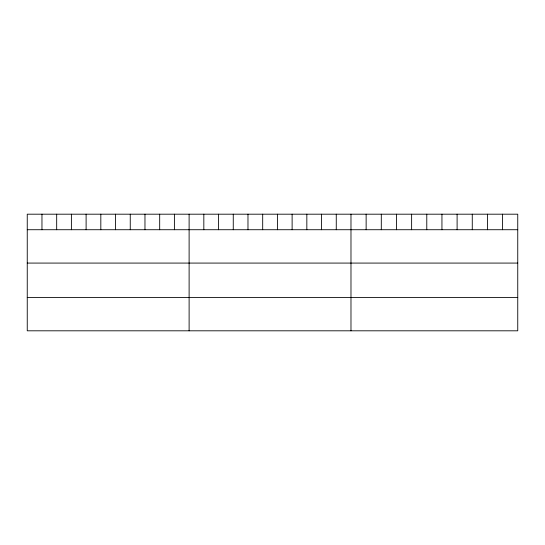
<?xml version="1.0" encoding="UTF-8"?>
<svg xmlns="http://www.w3.org/2000/svg" width="545" height="545" viewBox="0 0 545 545"><rect width="100%" height="100%" fill="white"/><g stroke="black" fill="none" stroke-linecap="round" stroke-linejoin="round"><path stroke-width="0.82" d="M517.75 229.724L517.75 330.808L27.25 330.808L27.25 214.192L517.75 214.192L517.75 229.724L27.25 229.724M27.25 263.078L517.75 263.078M27.25 297.447L517.75 297.447M502.592 214.192L502.592 229.724M487.428 214.192L487.428 229.724M472.27 214.192L472.27 229.724M457.105 214.192L457.105 229.724M441.947 214.192L441.947 229.724M426.783 214.192L426.783 229.724M411.625 214.192L411.625 229.724M396.46 214.192L396.46 229.724M381.302 214.192L381.302 229.724M366.138 214.192L366.138 229.724M350.98 214.192L350.98 330.808M336.265 214.192L336.265 229.724M321.55 214.192L321.55 229.724M306.835 214.192L306.835 229.724M292.12 214.192L292.12 229.724M277.405 214.192L277.405 229.724M262.69 214.192L262.69 229.724M247.975 214.192L247.975 229.724M233.26 214.192L233.26 229.724M218.545 214.192L218.545 229.724M203.83 214.192L203.83 229.724M189.115 214.192L189.115 330.808M174.4 214.192L174.4 229.724M159.685 214.192L159.685 229.724M144.97 214.192L144.97 229.724M130.255 214.192L130.255 229.724M115.54 214.192L115.54 229.724M100.825 214.192L100.825 229.724M86.11 214.192L86.11 229.724M71.395 214.192L71.395 229.724M56.68 214.192L56.68 229.724M41.965 214.192L41.965 229.724"/></g></svg>
